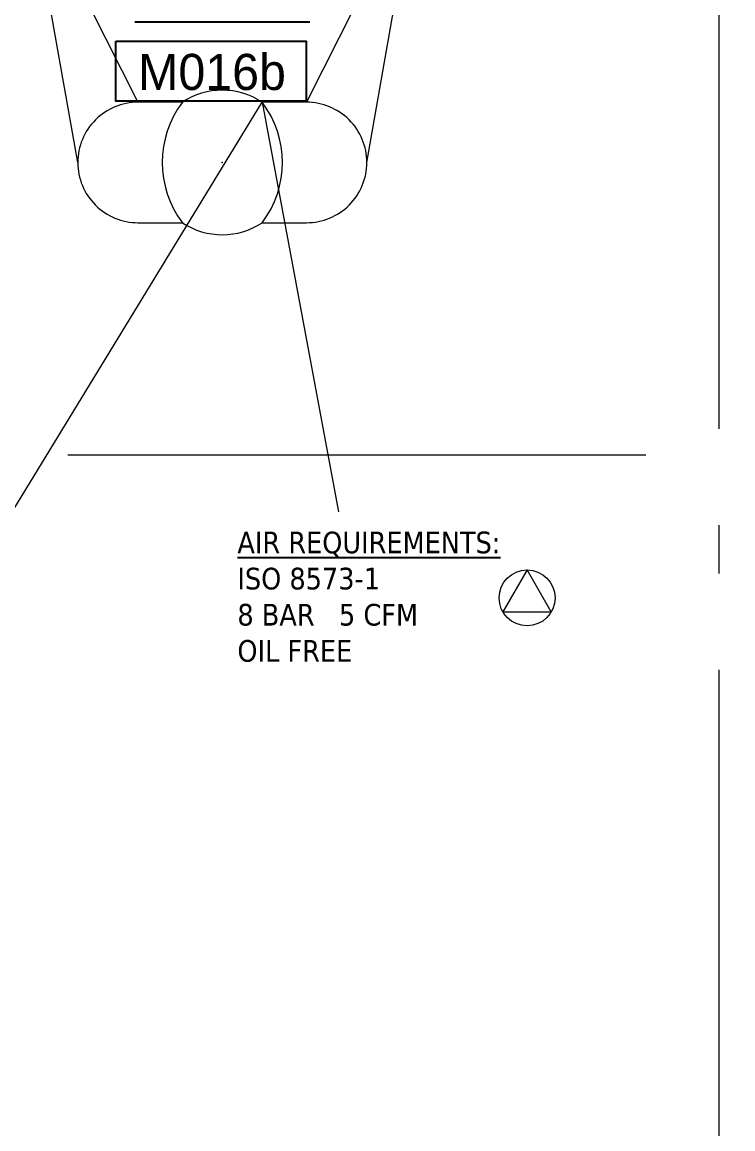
# Model space of a CAD drawing. Header units: millimetres. Extents: x -187347 to 135007, y -6415 to 292048.
# Drawn here: x -52386 to -50911, y 18656 to 20953 of the extents above; entities that cross this region are included whole.
import ezdxf
from ezdxf.enums import TextEntityAlignment as Align

# ---------------------------------------------------------------- set-up
doc = ezdxf.new("R2010")
doc.units = ezdxf.units.MM
doc.header["$LTSCALE"] = 100
doc.linetypes.add('CONTINU', pattern=[0])
doc.linetypes.add('Z_LINE-CNTR', pattern=[17, 12, -2, 1, -2])
doc.layers.get('0').update_dxf_attribs({"lineweight": 18})
for name, color, linetype, lineweight in [('LAYOUT', 3, 'Continuous', 18), ('Layout CAT2 Utilites', 6, 'CONTINU', 5), ('Layout Kromeka', 1, 'Continuous', 5), ('S-GRID', 7, 'Continuous', 5)]:
    doc.layers.add(name, color=color, linetype=linetype, lineweight=lineweight)
doc.layers.add('Layout CAT2', color=6, linetype='Continuous')
doc.styles.add('015_100', font='', dxfattribs={"height": 150})
doc.styles.get("Standard").update_dxf_attribs({"font": 'tahoma.ttf'})
doc.styles.get('015_100').set_extended_font_data('Univers 45 Light')

# ---------------------------------------------------------------- blocks, each defined once
blk = doc.blocks.new('A$C54744C1B')
blk.add_lwpolyline([(58, 116), (7.8, 29), (108.2, 29)], close=True)
blk.add_circle((58, 58), 58)
blk = doc.blocks.new('vgdsvbgsbfgsd')
at = {"color": 0, "linetype": 'ByBlock', "lineweight": -2}
blk.add_line((5565.4, -49071.7, 0), (5202.3, -49071.7, 0), dxfattribs=at)
blk = doc.blocks.new('general_Man')
at = {"layer": 'LAYOUT', "color": 4, "ltscale": 10}
for p, q in [((-362.3, 625), (-356.8, 625)), ((362.3, 625), (356.8, 625)), ((-385.4, 576.5), (-389.6, 600.5)), ((-368.3, 604.3), (-370.3, 615.5)), ((-368.3, 604.3), (-354.3, 525)), ((-348.8, 618.3), (-332.3, 525)), ((-311.7, 526.9), (-326, 608.3)), ((311.7, 526.9), (326, 608.3)), ((348.8, 618.3), (332.3, 525)), ((368.3, 604.3), (354.3, 525)), ((368.3, 604.3), (370.3, 615.5)), ((385.4, 576.5), (389.6, 600.5)), ((-300, 0), (-401.5, 575.5)), ((-386, 580), (-376.3, 525)), ((300, 0), (401.5, 575.5)), ((386, 580), (376.3, 525)), ((-254.8, 552.8), (-301.9, 471.3)), ((-296.7, 524.3), (-275.5, 560.9)), ((-268.5, 565), (-261.8, 565)), ((254.8, 552.8), (301.9, 471.3)), ((268.5, 565), (261.8, 565)), ((296.7, 524.3), (275.5, 560.9)), ((-276.1, 325), (-301.9, 471.3)), ((276.1, 325), (301.9, 471.3)), ((-276.1, 325), (-175, 125)), ((276.1, 325), (175, 125)), ((-82.9, 125), (-175, 125)), ((175, 125), (82.9, 125)), ((-175, -125), (-82.9, -125)), ((82.9, -125), (175, -125))]:
    blk.add_line(p, q, dxfattribs=at)
for centre, radius, start, end in [((-362.3, 616.9), 8.1, 89.9979, 190.0023), ((-356.8, 616.9), 8.1, 9.9971, 89.9979), ((356.8, 616.9), 8.1, 90.0018, 170.0028), ((362.3, 616.9), 8.1, 349.9978, 90.0018), ((-379, 602.4), 10.8, 10.0029, 190.0017), ((-335.9, 604.5), 10.3, 10.0085, 190.002), ((335.9, 604.5), 10.3, 349.998, 169.9915), ((379, 602.4), 10.8, 349.9983, 169.9971), ((-393.5, 576.9), 8.1, 22.7557, 190.0014), ((393.5, 576.9), 8.1, 349.9986, 157.2442), ((-268.5, 556.9), 8.1, 89.9985, 150.0011), ((-261.8, 556.9), 8.1, 330.0006, 89.9976), ((261.8, 556.9), 8.1, 90.0022, 209.9996), ((268.5, 556.9), 8.1, 29.9988, 90.0012), ((-303.7, 528.3), 8.1, 190.0016, 330.0006), ((303.7, 528.3), 8.1, 209.9995, 349.9985), ((0, 0), 150, 56.4428, 123.5572), ((-175, 0), 125, 89.9998, 179.9999), ((82.9, 0), 207.7, 142.9918, 217.0082), ((-82.9, 0), 207.7, 322.9918, 37.0082), ((175, 0), 125, 0.0001, 90.0002), ((-175, 0), 125, 179.9999, 270.0002), ((175, 0), 125, 269.9998, 0.0001), ((0, 0), 150, 236.4427, 303.5573)]:
    blk.add_arc(centre, radius, start, end, dxfattribs=at)
blk.add_point((0, 0), dxfattribs=at)
blk = doc.blocks.new('cat2 legend')
at = {"layer": 'Layout CAT2', "color": 6, "linetype": 'Continuous'}
blk.add_lwpolyline([(-3.992, -1.25), (3.912, -1.25), (3.912, 1.25), (-3.992, 1.25)], close=True, dxfattribs=at)
at = {"layer": 'Layout Kromeka', "color": 6, "linetype": 'Continuous', "style": '015_100'}
blk.add_attdef('POSNR', text='', height=1.5, dxfattribs=at).set_placement((0, 0), align=Align.MIDDLE)

msp = doc.modelspace()

# ---------------------------------------------------------------- linework, layer by layer
at = {"layer": 'Layout CAT2 Utilites'}
for p, q in [((-52428.2, 19901.5, -3.4), (-51887.6, 20786.8, -3.4)), ((-51887.6, 20786.8, -3.4), (-51729.1, 19936.4, -3.4))]:
    msp.add_line(p, q, dxfattribs=at)
at = {"layer": 'S-GRID', "color": 152, "linetype": 'Z_LINE-CNTR'}
for p, q in [((-50939.9, 111408.8), (-50939.9, -6038.2)), ((-89691.4, 20055), (-18064, 20055))]:
    msp.add_line(p, q, dxfattribs=at)

# ---------------------------------------------------------------- block references
at = {"layer": 'Layout CAT2'}
msp.add_blockref('vgdsvbgsbfgsd', (-57354.4, 70024.8, -3.4), dxfattribs=at)
at = {"layer": 'Layout CAT2', "color": 2}
msp.add_blockref('general_Man', (-51970.6, 20661.8, -3.4), dxfattribs=at)
at = {"layer": 'Layout CAT2', "color": 6, "linetype": 'Continuous', "ltscale": 20}
ref = msp.add_blockref('cat2 legend', (-51991.9, 20851.2, 7318.2), dxfattribs=dict(at, xscale=-50, yscale=50, zscale=50, rotation=180))
ref.add_attrib('POSNR', 'M016b', dxfattribs={"layer": 'Layout Kromeka', "color": 6, "linetype": 'Continuous', "ltscale": 20, "height": 75, "style": '015_100'}).set_placement((-51991.9, 20851.2, 7318.2), align=Align.MIDDLE)
at = {"layer": 'Layout CAT2 Utilites'}
msp.add_blockref('A$C54744C1B', (-51396, 19699.9, -3.4), dxfattribs=at)

# ---------------------------------------------------------------- texts
at = {"layer": 'Layout CAT2 Utilites', "lineweight": -3, "insert": (-51939.3, 19895.5, -3.4), "char_height": 45, "attachment_point": 1}
msp.add_mtext_dynamic_manual_height_columns('{\\LAIR REQUIREMENTS:\\P}ISO 8573-1\\P8 BAR   5 CFM\\POIL FREE', width=844.144, gutter_width=1, heights=[505.3], dxfattribs=at)

doc.saveas('drawing.dxf')
